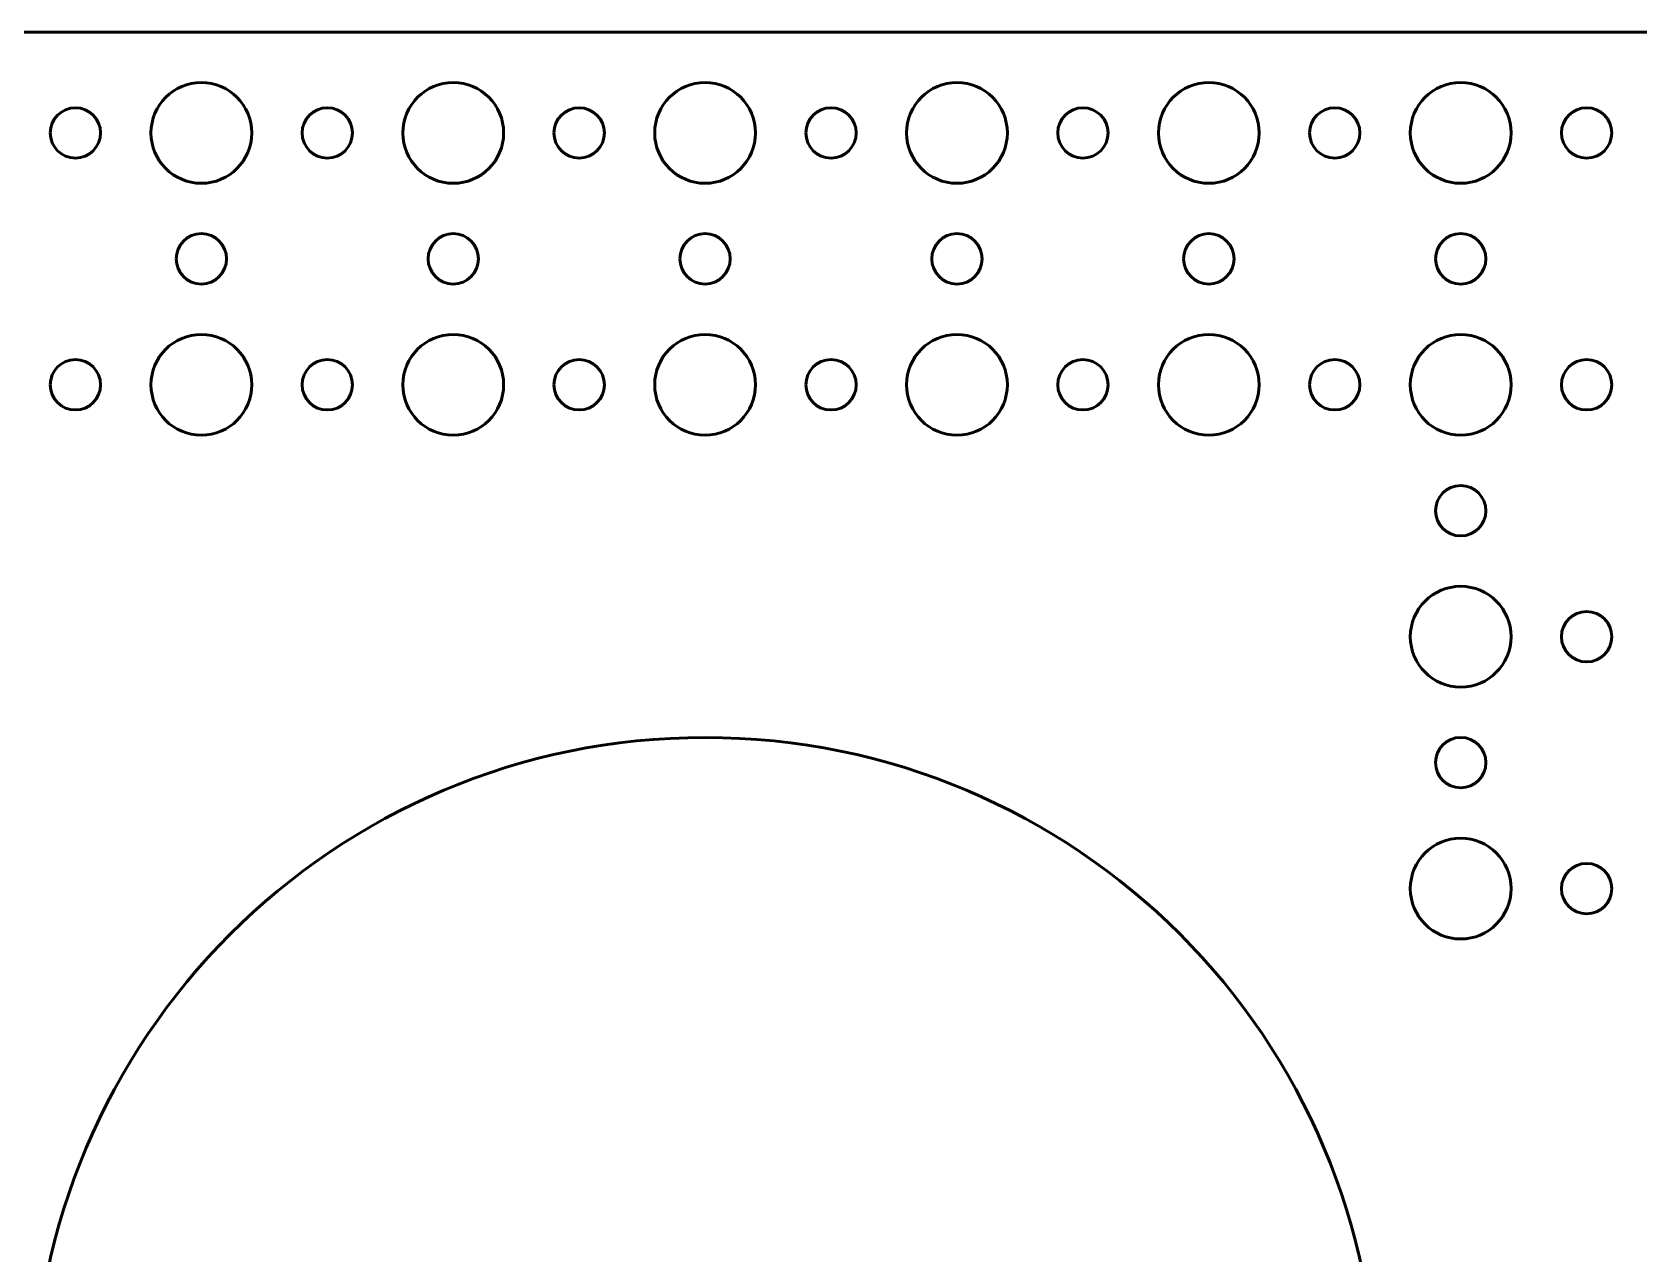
# Model space of a CAD drawing. Header units: centimetres. Extents: x -32.2 to 38.2, y -18.7 to 17.2.
# Drawn here: x 16.99 to 26.56, y 9.92 to 17.2 of the extents above; entities that cross this region are included whole.
import ezdxf

# ---------------------------------------------------------------- set-up
doc = ezdxf.new("R2010")
doc.units = ezdxf.units.CM
doc.header["$MEASUREMENT"] = 0
doc.layers.add('Layer 1', color=7, linetype='Continuous')

msp = doc.modelspace()

# ---------------------------------------------------------------- linework, layer by layer
at = {"layer": 'Layer 1', "lineweight": 53}
for centre, major_axis in [((25.5, 14.35), (0, 0.15)), ((25.50001, 13.59999), (0, 0.30001)), ((21, 9), (0, 4)), ((25.5, 12.85), (0, 0.15)), ((25.50001, 12.09999), (0, 0.30001))]:
    msp.add_ellipse(centre, major_axis=major_axis, ratio=1, dxfattribs=at)
for points, knots in [([(3.8, -18.2), (3.8, -18.2), (3.8, 16.7), (3.8, 16.7), (3.8, 16.7), (3.8, 16.97614), (4.02386, 17.2), (4.3, 17.2), (4.3, 17.2), (4.3, 17.2), (37.7, 17.2), (37.7, 17.2), (37.7, 17.2), (37.97614, 17.2), (38.2, 16.97614), (38.2, 16.7), (38.2, 16.7), (38.2, 16.7), (38.2, -18.2), (38.2, -18.2), (38.2, -18.2), (38.2, -18.47614), (37.97614, -18.7), (37.7, -18.7), (37.7, -18.7), (37.7, -18.7), (4.3, -18.7), (4.3, -18.7), (4.3, -18.7), (4.02386, -18.7), (3.8, -18.47614), (3.8, -18.2)], [0, 0, 0, 0, 0.1111111, 0.1111111, 0.1111111, 0.1111111, 0.2222222, 0.2222222, 0.2222222, 0.2222222, 0.3333333, 0.3333333, 0.3333333, 0.3333333, 0.4444444, 0.4444444, 0.4444444, 0.4444444, 0.5555556, 0.5555556, 0.5555556, 0.5555556, 0.6666667, 0.6666667, 0.6666667, 0.6666667, 0.7777778, 0.7777778, 0.7777778, 0.7777778, 1, 1, 1, 1]), ([(17.7, 16.6), (17.7, 16.76569), (17.83431, 16.9), (18, 16.9), (18, 16.9), (18.16569, 16.9), (18.3, 16.76569), (18.3, 16.6), (18.3, 16.6), (18.3, 16.43431), (18.16569, 16.3), (18, 16.3), (18, 16.3), (17.83431, 16.3), (17.7, 16.43431), (17.7, 16.6)], [0, 0, 0, 0, 0.2, 0.2, 0.2, 0.2, 0.4, 0.4, 0.4, 0.4, 0.6, 0.6, 0.6, 0.6, 1, 1, 1, 1]), ([(19.2, 16.6), (19.2, 16.76569), (19.33431, 16.9), (19.5, 16.9), (19.5, 16.9), (19.66569, 16.9), (19.8, 16.76569), (19.8, 16.6), (19.8, 16.6), (19.8, 16.43431), (19.66569, 16.3), (19.5, 16.3), (19.5, 16.3), (19.33431, 16.3), (19.2, 16.43431), (19.2, 16.6)], [0, 0, 0, 0, 0.2, 0.2, 0.2, 0.2, 0.4, 0.4, 0.4, 0.4, 0.6, 0.6, 0.6, 0.6, 1, 1, 1, 1]), ([(20.7, 16.6), (20.7, 16.76569), (20.83431, 16.9), (21, 16.9), (21, 16.9), (21.16569, 16.9), (21.3, 16.76569), (21.3, 16.6), (21.3, 16.6), (21.3, 16.43431), (21.16569, 16.3), (21, 16.3), (21, 16.3), (20.83431, 16.3), (20.7, 16.43431), (20.7, 16.6)], [0, 0, 0, 0, 0.2, 0.2, 0.2, 0.2, 0.4, 0.4, 0.4, 0.4, 0.6, 0.6, 0.6, 0.6, 1, 1, 1, 1]), ([(22.2, 16.6), (22.2, 16.76569), (22.33431, 16.9), (22.5, 16.9), (22.5, 16.9), (22.66569, 16.9), (22.8, 16.76569), (22.8, 16.6), (22.8, 16.6), (22.8, 16.43431), (22.66569, 16.3), (22.5, 16.3), (22.5, 16.3), (22.33431, 16.3), (22.2, 16.43431), (22.2, 16.6)], [0, 0, 0, 0, 0.2, 0.2, 0.2, 0.2, 0.4, 0.4, 0.4, 0.4, 0.6, 0.6, 0.6, 0.6, 1, 1, 1, 1]), ([(23.7, 16.6), (23.7, 16.76569), (23.83431, 16.9), (24, 16.9), (24, 16.9), (24.16569, 16.9), (24.3, 16.76569), (24.3, 16.6), (24.3, 16.6), (24.3, 16.43431), (24.16569, 16.3), (24, 16.3), (24, 16.3), (23.83431, 16.3), (23.7, 16.43431), (23.7, 16.6)], [0, 0, 0, 0, 0.2, 0.2, 0.2, 0.2, 0.4, 0.4, 0.4, 0.4, 0.6, 0.6, 0.6, 0.6, 1, 1, 1, 1]), ([(25.2, 16.6), (25.2, 16.76569), (25.33431, 16.9), (25.5, 16.9), (25.5, 16.9), (25.66569, 16.9), (25.8, 16.76569), (25.8, 16.6), (25.8, 16.6), (25.8, 16.43431), (25.66569, 16.3), (25.5, 16.3), (25.5, 16.3), (25.33431, 16.3), (25.2, 16.43431), (25.2, 16.6)], [0, 0, 0, 0, 0.2, 0.2, 0.2, 0.2, 0.4, 0.4, 0.4, 0.4, 0.6, 0.6, 0.6, 0.6, 1, 1, 1, 1]), ([(17.1, 16.6), (17.1, 16.68284), (17.16716, 16.75), (17.25, 16.75), (17.25, 16.75), (17.33284, 16.75), (17.4, 16.68284), (17.4, 16.6), (17.4, 16.6), (17.4, 16.51716), (17.33284, 16.45), (17.25, 16.45), (17.25, 16.45), (17.16716, 16.45), (17.1, 16.51716), (17.1, 16.6)], [0, 0, 0, 0, 0.2, 0.2, 0.2, 0.2, 0.4, 0.4, 0.4, 0.4, 0.6, 0.6, 0.6, 0.6, 1, 1, 1, 1]), ([(18.6, 16.6), (18.6, 16.68284), (18.66716, 16.75), (18.75, 16.75), (18.75, 16.75), (18.83284, 16.75), (18.9, 16.68284), (18.9, 16.6), (18.9, 16.6), (18.9, 16.51716), (18.83284, 16.45), (18.75, 16.45), (18.75, 16.45), (18.66716, 16.45), (18.6, 16.51716), (18.6, 16.6)], [0, 0, 0, 0, 0.2, 0.2, 0.2, 0.2, 0.4, 0.4, 0.4, 0.4, 0.6, 0.6, 0.6, 0.6, 1, 1, 1, 1]), ([(20.1, 16.6), (20.1, 16.68284), (20.16716, 16.75), (20.25, 16.75), (20.25, 16.75), (20.33284, 16.75), (20.4, 16.68284), (20.4, 16.6), (20.4, 16.6), (20.4, 16.51716), (20.33284, 16.45), (20.25, 16.45), (20.25, 16.45), (20.16716, 16.45), (20.1, 16.51716), (20.1, 16.6)], [0, 0, 0, 0, 0.2, 0.2, 0.2, 0.2, 0.4, 0.4, 0.4, 0.4, 0.6, 0.6, 0.6, 0.6, 1, 1, 1, 1]), ([(21.6, 16.6), (21.6, 16.68284), (21.66716, 16.75), (21.75, 16.75), (21.75, 16.75), (21.83284, 16.75), (21.9, 16.68284), (21.9, 16.6), (21.9, 16.6), (21.9, 16.51716), (21.83284, 16.45), (21.75, 16.45), (21.75, 16.45), (21.66716, 16.45), (21.6, 16.51716), (21.6, 16.6)], [0, 0, 0, 0, 0.2, 0.2, 0.2, 0.2, 0.4, 0.4, 0.4, 0.4, 0.6, 0.6, 0.6, 0.6, 1, 1, 1, 1]), ([(23.1, 16.6), (23.1, 16.68284), (23.16716, 16.75), (23.25, 16.75), (23.25, 16.75), (23.33284, 16.75), (23.4, 16.68284), (23.4, 16.6), (23.4, 16.6), (23.4, 16.51716), (23.33284, 16.45), (23.25, 16.45), (23.25, 16.45), (23.16716, 16.45), (23.1, 16.51716), (23.1, 16.6)], [0, 0, 0, 0, 0.2, 0.2, 0.2, 0.2, 0.4, 0.4, 0.4, 0.4, 0.6, 0.6, 0.6, 0.6, 1, 1, 1, 1]), ([(24.6, 16.6), (24.6, 16.68284), (24.66716, 16.75), (24.75, 16.75), (24.75, 16.75), (24.83284, 16.75), (24.9, 16.68284), (24.9, 16.6), (24.9, 16.6), (24.9, 16.51716), (24.83284, 16.45), (24.75, 16.45), (24.75, 16.45), (24.66716, 16.45), (24.6, 16.51716), (24.6, 16.6)], [0, 0, 0, 0, 0.2, 0.2, 0.2, 0.2, 0.4, 0.4, 0.4, 0.4, 0.6, 0.6, 0.6, 0.6, 1, 1, 1, 1]), ([(26.1, 16.6), (26.1, 16.68284), (26.16716, 16.75), (26.25, 16.75), (26.25, 16.75), (26.33284, 16.75), (26.4, 16.68284), (26.4, 16.6), (26.4, 16.6), (26.4, 16.51716), (26.33284, 16.45), (26.25, 16.45), (26.25, 16.45), (26.16716, 16.45), (26.1, 16.51716), (26.1, 16.6)], [0, 0, 0, 0, 0.2, 0.2, 0.2, 0.2, 0.4, 0.4, 0.4, 0.4, 0.6, 0.6, 0.6, 0.6, 1, 1, 1, 1]), ([(17.85, 15.85), (17.85, 15.93284), (17.91716, 16), (18, 16), (18, 16), (18.08284, 16), (18.15, 15.93284), (18.15, 15.85), (18.15, 15.85), (18.15, 15.76716), (18.08284, 15.7), (18, 15.7), (18, 15.7), (17.91716, 15.7), (17.85, 15.76716), (17.85, 15.85)], [0, 0, 0, 0, 0.2, 0.2, 0.2, 0.2, 0.4, 0.4, 0.4, 0.4, 0.6, 0.6, 0.6, 0.6, 1, 1, 1, 1]), ([(19.35, 15.85), (19.35, 15.93284), (19.41716, 16), (19.5, 16), (19.5, 16), (19.58284, 16), (19.65, 15.93284), (19.65, 15.85), (19.65, 15.85), (19.65, 15.76716), (19.58284, 15.7), (19.5, 15.7), (19.5, 15.7), (19.41716, 15.7), (19.35, 15.76716), (19.35, 15.85)], [0, 0, 0, 0, 0.2, 0.2, 0.2, 0.2, 0.4, 0.4, 0.4, 0.4, 0.6, 0.6, 0.6, 0.6, 1, 1, 1, 1]), ([(20.85, 15.85), (20.85, 15.93284), (20.91716, 16), (21, 16), (21, 16), (21.08284, 16), (21.15, 15.93284), (21.15, 15.85), (21.15, 15.85), (21.15, 15.76716), (21.08284, 15.7), (21, 15.7), (21, 15.7), (20.91716, 15.7), (20.85, 15.76716), (20.85, 15.85)], [0, 0, 0, 0, 0.2, 0.2, 0.2, 0.2, 0.4, 0.4, 0.4, 0.4, 0.6, 0.6, 0.6, 0.6, 1, 1, 1, 1]), ([(22.35, 15.85), (22.35, 15.93284), (22.41716, 16), (22.5, 16), (22.5, 16), (22.58284, 16), (22.65, 15.93284), (22.65, 15.85), (22.65, 15.85), (22.65, 15.76716), (22.58284, 15.7), (22.5, 15.7), (22.5, 15.7), (22.41716, 15.7), (22.35, 15.76716), (22.35, 15.85)], [0, 0, 0, 0, 0.2, 0.2, 0.2, 0.2, 0.4, 0.4, 0.4, 0.4, 0.6, 0.6, 0.6, 0.6, 1, 1, 1, 1]), ([(23.85, 15.85), (23.85, 15.93284), (23.91716, 16), (24, 16), (24, 16), (24.08284, 16), (24.15, 15.93284), (24.15, 15.85), (24.15, 15.85), (24.15, 15.76716), (24.08284, 15.7), (24, 15.7), (24, 15.7), (23.91716, 15.7), (23.85, 15.76716), (23.85, 15.85)], [0, 0, 0, 0, 0.2, 0.2, 0.2, 0.2, 0.4, 0.4, 0.4, 0.4, 0.6, 0.6, 0.6, 0.6, 1, 1, 1, 1]), ([(25.35, 15.85), (25.35, 15.93284), (25.41716, 16), (25.5, 16), (25.5, 16), (25.58284, 16), (25.65, 15.93284), (25.65, 15.85), (25.65, 15.85), (25.65, 15.76716), (25.58284, 15.7), (25.5, 15.7), (25.5, 15.7), (25.41716, 15.7), (25.35, 15.76716), (25.35, 15.85)], [0, 0, 0, 0, 0.2, 0.2, 0.2, 0.2, 0.4, 0.4, 0.4, 0.4, 0.6, 0.6, 0.6, 0.6, 1, 1, 1, 1]), ([(17.7, 15.1), (17.7, 15.26569), (17.83431, 15.4), (18, 15.4), (18, 15.4), (18.16569, 15.4), (18.3, 15.26569), (18.3, 15.1), (18.3, 15.1), (18.3, 14.93431), (18.16569, 14.8), (18, 14.8), (18, 14.8), (17.83431, 14.8), (17.7, 14.93431), (17.7, 15.1)], [0, 0, 0, 0, 0.2, 0.2, 0.2, 0.2, 0.4, 0.4, 0.4, 0.4, 0.6, 0.6, 0.6, 0.6, 1, 1, 1, 1]), ([(19.2, 15.1), (19.2, 15.26569), (19.33431, 15.4), (19.5, 15.4), (19.5, 15.4), (19.66569, 15.4), (19.8, 15.26569), (19.8, 15.1), (19.8, 15.1), (19.8, 14.93431), (19.66569, 14.8), (19.5, 14.8), (19.5, 14.8), (19.33431, 14.8), (19.2, 14.93431), (19.2, 15.1)], [0, 0, 0, 0, 0.2, 0.2, 0.2, 0.2, 0.4, 0.4, 0.4, 0.4, 0.6, 0.6, 0.6, 0.6, 1, 1, 1, 1]), ([(20.7, 15.1), (20.7, 15.26569), (20.83431, 15.4), (21, 15.4), (21, 15.4), (21.16569, 15.4), (21.3, 15.26569), (21.3, 15.1), (21.3, 15.1), (21.3, 14.93431), (21.16569, 14.8), (21, 14.8), (21, 14.8), (20.83431, 14.8), (20.7, 14.93431), (20.7, 15.1)], [0, 0, 0, 0, 0.2, 0.2, 0.2, 0.2, 0.4, 0.4, 0.4, 0.4, 0.6, 0.6, 0.6, 0.6, 1, 1, 1, 1]), ([(22.2, 15.1), (22.2, 15.26569), (22.33431, 15.4), (22.5, 15.4), (22.5, 15.4), (22.66569, 15.4), (22.8, 15.26569), (22.8, 15.1), (22.8, 15.1), (22.8, 14.93431), (22.66569, 14.8), (22.5, 14.8), (22.5, 14.8), (22.33431, 14.8), (22.2, 14.93431), (22.2, 15.1)], [0, 0, 0, 0, 0.2, 0.2, 0.2, 0.2, 0.4, 0.4, 0.4, 0.4, 0.6, 0.6, 0.6, 0.6, 1, 1, 1, 1]), ([(23.7, 15.1), (23.7, 15.26569), (23.83431, 15.4), (24, 15.4), (24, 15.4), (24.16569, 15.4), (24.3, 15.26569), (24.3, 15.1), (24.3, 15.1), (24.3, 14.93431), (24.16569, 14.8), (24, 14.8), (24, 14.8), (23.83431, 14.8), (23.7, 14.93431), (23.7, 15.1)], [0, 0, 0, 0, 0.2, 0.2, 0.2, 0.2, 0.4, 0.4, 0.4, 0.4, 0.6, 0.6, 0.6, 0.6, 1, 1, 1, 1]), ([(25.2, 15.1), (25.2, 15.26569), (25.33431, 15.4), (25.5, 15.4), (25.5, 15.4), (25.66569, 15.4), (25.8, 15.26569), (25.8, 15.1), (25.8, 15.1), (25.8, 14.93431), (25.66569, 14.8), (25.5, 14.8), (25.5, 14.8), (25.33431, 14.8), (25.2, 14.93431), (25.2, 15.1)], [0, 0, 0, 0, 0.2, 0.2, 0.2, 0.2, 0.4, 0.4, 0.4, 0.4, 0.6, 0.6, 0.6, 0.6, 1, 1, 1, 1]), ([(17.1, 15.1), (17.1, 15.18284), (17.16716, 15.25), (17.25, 15.25), (17.25, 15.25), (17.33284, 15.25), (17.4, 15.18284), (17.4, 15.1), (17.4, 15.1), (17.4, 15.01716), (17.33284, 14.95), (17.25, 14.95), (17.25, 14.95), (17.16716, 14.95), (17.1, 15.01716), (17.1, 15.1)], [0, 0, 0, 0, 0.2, 0.2, 0.2, 0.2, 0.4, 0.4, 0.4, 0.4, 0.6, 0.6, 0.6, 0.6, 1, 1, 1, 1]), ([(18.6, 15.1), (18.6, 15.18284), (18.66716, 15.25), (18.75, 15.25), (18.75, 15.25), (18.83284, 15.25), (18.9, 15.18284), (18.9, 15.1), (18.9, 15.1), (18.9, 15.01716), (18.83284, 14.95), (18.75, 14.95), (18.75, 14.95), (18.66716, 14.95), (18.6, 15.01716), (18.6, 15.1)], [0, 0, 0, 0, 0.2, 0.2, 0.2, 0.2, 0.4, 0.4, 0.4, 0.4, 0.6, 0.6, 0.6, 0.6, 1, 1, 1, 1]), ([(20.1, 15.1), (20.1, 15.18284), (20.16716, 15.25), (20.25, 15.25), (20.25, 15.25), (20.33284, 15.25), (20.4, 15.18284), (20.4, 15.1), (20.4, 15.1), (20.4, 15.01716), (20.33284, 14.95), (20.25, 14.95), (20.25, 14.95), (20.16716, 14.95), (20.1, 15.01716), (20.1, 15.1)], [0, 0, 0, 0, 0.2, 0.2, 0.2, 0.2, 0.4, 0.4, 0.4, 0.4, 0.6, 0.6, 0.6, 0.6, 1, 1, 1, 1]), ([(21.6, 15.1), (21.6, 15.18284), (21.66716, 15.25), (21.75, 15.25), (21.75, 15.25), (21.83284, 15.25), (21.9, 15.18284), (21.9, 15.1), (21.9, 15.1), (21.9, 15.01716), (21.83284, 14.95), (21.75, 14.95), (21.75, 14.95), (21.66716, 14.95), (21.6, 15.01716), (21.6, 15.1)], [0, 0, 0, 0, 0.2, 0.2, 0.2, 0.2, 0.4, 0.4, 0.4, 0.4, 0.6, 0.6, 0.6, 0.6, 1, 1, 1, 1]), ([(23.1, 15.1), (23.1, 15.18284), (23.16716, 15.25), (23.25, 15.25), (23.25, 15.25), (23.33284, 15.25), (23.4, 15.18284), (23.4, 15.1), (23.4, 15.1), (23.4, 15.01716), (23.33284, 14.95), (23.25, 14.95), (23.25, 14.95), (23.16716, 14.95), (23.1, 15.01716), (23.1, 15.1)], [0, 0, 0, 0, 0.2, 0.2, 0.2, 0.2, 0.4, 0.4, 0.4, 0.4, 0.6, 0.6, 0.6, 0.6, 1, 1, 1, 1]), ([(24.6, 15.1), (24.6, 15.18284), (24.66716, 15.25), (24.75, 15.25), (24.75, 15.25), (24.83284, 15.25), (24.9, 15.18284), (24.9, 15.1), (24.9, 15.1), (24.9, 15.01716), (24.83284, 14.95), (24.75, 14.95), (24.75, 14.95), (24.66716, 14.95), (24.6, 15.01716), (24.6, 15.1)], [0, 0, 0, 0, 0.2, 0.2, 0.2, 0.2, 0.4, 0.4, 0.4, 0.4, 0.6, 0.6, 0.6, 0.6, 1, 1, 1, 1]), ([(26.1, 15.1), (26.1, 15.18284), (26.16716, 15.25), (26.25, 15.25), (26.25, 15.25), (26.33284, 15.25), (26.4, 15.18284), (26.4, 15.1), (26.4, 15.1), (26.4, 15.01716), (26.33284, 14.95), (26.25, 14.95), (26.25, 14.95), (26.16716, 14.95), (26.1, 15.01716), (26.1, 15.1)], [0, 0, 0, 0, 0.2, 0.2, 0.2, 0.2, 0.4, 0.4, 0.4, 0.4, 0.6, 0.6, 0.6, 0.6, 1, 1, 1, 1]), ([(26.1, 13.6), (26.1, 13.68284), (26.16716, 13.75), (26.25, 13.75), (26.25, 13.75), (26.33284, 13.75), (26.4, 13.68284), (26.4, 13.6), (26.4, 13.6), (26.4, 13.51716), (26.33284, 13.45), (26.25, 13.45), (26.25, 13.45), (26.16716, 13.45), (26.1, 13.51716), (26.1, 13.6)], [0, 0, 0, 0, 0.2, 0.2, 0.2, 0.2, 0.4, 0.4, 0.4, 0.4, 0.6, 0.6, 0.6, 0.6, 1, 1, 1, 1]), ([(26.1, 12.1), (26.1, 12.18284), (26.16716, 12.25), (26.25, 12.25), (26.25, 12.25), (26.33284, 12.25), (26.4, 12.18284), (26.4, 12.1), (26.4, 12.1), (26.4, 12.01716), (26.33284, 11.95), (26.25, 11.95), (26.25, 11.95), (26.16716, 11.95), (26.1, 12.01716), (26.1, 12.1)], [0, 0, 0, 0, 0.2, 0.2, 0.2, 0.2, 0.4, 0.4, 0.4, 0.4, 0.6, 0.6, 0.6, 0.6, 1, 1, 1, 1])]:
    msp.add_open_spline(points, degree=3, knots=knots, dxfattribs=at)

doc.saveas('drawing.dxf')
